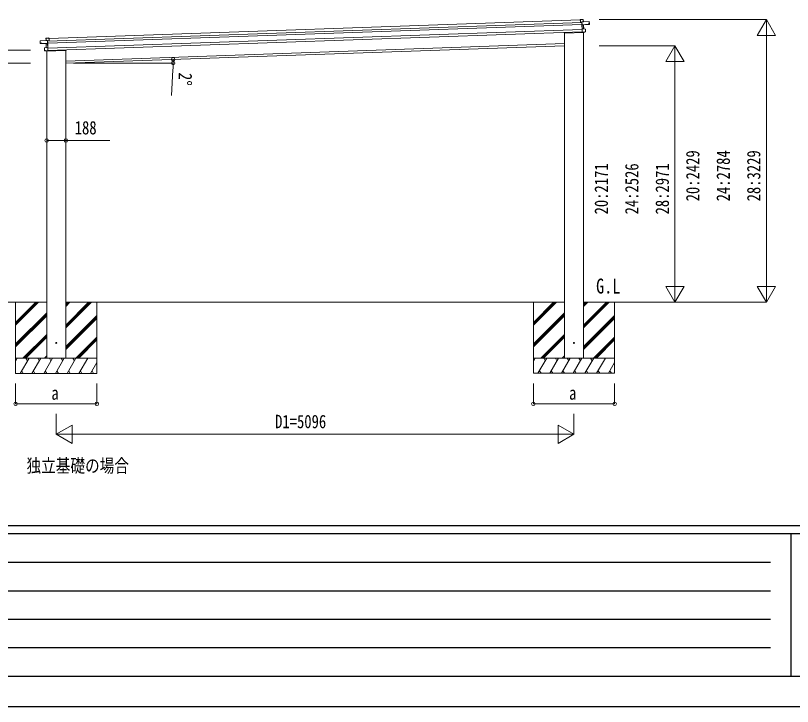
# Model space of a CAD drawing. Units: millimetres, scale not verified. Extents: x -16820 to 16820, y -11880 to 11880.
# Drawn here: x -12852 to -5205, y -11880 to -5076 of the extents above; entities that cross this region are included whole.
import ezdxf
from ezdxf.enums import TextEntityAlignment as Align

# ---------------------------------------------------------------- set-up
doc = ezdxf.new("R2010")
doc.units = ezdxf.units.MM
doc.header["$LTSCALE"] = 40
doc.layers.add('0-2_USER1', color=92, linetype='Continuous')
doc.layers.add('0-7_YKK_ZWAK', color=134, linetype='Continuous')
for name, color, linetype, lineweight in [('0-4_YKK_13', 120, 'Continuous', 18), ('0-5_YKK_A1', 120, 'Continuous', 18), ('0-6_YKK_D', 200, 'Continuous', 18)]:
    doc.layers.add(name, color=color, linetype=linetype, lineweight=lineweight)
doc.styles.add('ＭＳ ゴシック', font='')
doc.styles.get('ＭＳ ゴシック').set_extended_font_data('MS Gothic')

msp = doc.modelspace()

# ---------------------------------------------------------------- linework, layer by layer
at = {"layer": '0-4_YKK_13'}
for p, q in [((-7293.62, -5116), (-7292.83, -5115.15)), ((-7293.62, -5116), (-7292.73, -5141.49)), ((-7291.79, -5141.45), (-7292.7, -5115.47)), ((-7264.18, -5113.97), (-7292.66, -5114.97)), ((-7264.13, -5114.47), (-7263.66, -5114.46)), ((-7262.86, -5137.44), (-7263.66, -5114.46)), ((-7292.73, -5141.49), (-7291.79, -5141.45)), ((-7278.24, -5140.98), (-7291.79, -5141.45)), ((-7277.87, -5138.26), (-7278.32, -5138.75)), ((-7278.32, -5138.75), (-7278.29, -5139.48)), ((-7278.29, -5139.48), (-7277.5, -5138.63)), ((-7278.29, -5139.48), (-7277.34, -5166.86)), ((-7276.37, -5167.73), (-7277.37, -5138.95)), ((-7276.37, -5167.73), (-7277.34, -5166.86)), ((-7277.34, -5166.86), (-7277.25, -5169.46)), ((-7276.27, -5170.33), (-7277.25, -5169.46)), ((-7277.25, -5169.46), (-7275.85, -5209.39)), ((-7205.37, -5135.94), (-7277.12, -5138.44)), ((-7276.28, -5170.31), (-7276.37, -5167.73)), ((-7261.73, -5168.95), (-7276.28, -5170.31)), ((-7276.27, -5170.33), (-7275.81, -5170.76)), ((-7274.96, -5207.92), (-7276.27, -5170.33)), ((-7275.81, -5170.76), (-7261.71, -5169.44)), ((-7263.33, -5137.46), (-7262.86, -5137.44)), ((-7261.71, -5169.44), (-7260.35, -5208.3)), ((-7259.88, -5208.34), (-7261.24, -5169.39)), ((-7260.91, -5168.89), (-7204.38, -5163.45)), ((-7204.56, -5158.42), (-7212.08, -5158.68)), ((-7211.98, -5161.7), (-7212.08, -5158.68)), ((-7204.86, -5136.42), (-7205.33, -5136.43)), ((-7204.09, -5158.4), (-7204.86, -5136.42)), ((-7204.56, -5158.42), (-7204.09, -5158.4)), ((-7204.46, -5161.35), (-7204.38, -5163.45)), ((-7204, -5160.83), (-7204.09, -5158.4)), ((-7203.93, -5162.93), (-7204, -5160.83)), ((-7449.4, -5243.73), (-7448.96, -5245.34)), ((-7258.91, -5242.58), (-7443.96, -5249)), ((-7275.08, -5208.56), (-7275.85, -5209.39)), ((-7275.85, -5209.39), (-7274.77, -5240.47)), ((-7260.35, -5208.3), (-7274.96, -5207.92)), ((-7274.81, -5208.27), (-7274.94, -5208.42)), ((-7242.81, -5209.26), (-7274.94, -5208.42)), ((-7273.81, -5240.89), (-7274.93, -5208.92)), ((-7273.94, -5241.25), (-7274.77, -5240.47)), ((-7249.32, -5238.52), (-7273.81, -5240.88)), ((-7273.79, -5241.38), (-7241.79, -5238.3)), ((-7260.27, -5240.08), (-7259.92, -5242.61)), ((-7259.28, -5239.98), (-7258.91, -5242.58)), ((-7241.9, -5235.27), (-7249.42, -5235.53)), ((-7249.32, -5238.52), (-7249.42, -5235.53)), ((-7242.79, -5209.76), (-7242.32, -5209.74)), ((-7241.43, -5235.25), (-7242.32, -5209.74)), ((-7241.9, -5235.27), (-7241.43, -5235.25)), ((-7241.34, -5237.78), (-7241.43, -5235.25)), ((-12609.33, -5325.13), (-12608.86, -5325.12)), ((-12608.56, -5347.12), (-12609.33, -5325.13)), ((-12608.84, -5324.62), (-12537.1, -5322.11)), ((-12608.09, -5347.1), (-12608.56, -5347.12)), ((-12608.47, -5349.55), (-12608.56, -5347.12)), ((-12608.4, -5351.65), (-12608.47, -5349.55)), ((-12608.09, -5347.1), (-12600.56, -5346.84)), ((-12607.99, -5350.03), (-12607.91, -5352.13)), ((-12551.15, -5353.62), (-12607.91, -5352.13)), ((-12600.46, -5349.86), (-12600.56, -5346.84)), ((-12551.73, -5299.11), (-12552.2, -5299.12)), ((-12551.4, -5322.11), (-12552.2, -5299.12)), ((-12551.72, -5298.61), (-12523.23, -5297.61)), ((-12550.93, -5322.09), (-12551.4, -5322.11)), ((-12535.81, -5351.38), (-12536.81, -5322.6)), ((-12535.85, -5323.07), (-12536.71, -5322.27)), ((-12536.37, -5321.88), (-12535.88, -5322.33)), ((-12535.88, -5322.33), (-12535.85, -5323.07)), ((-12535.85, -5323.07), (-12534.9, -5350.44)), ((-12535.81, -5351.38), (-12534.9, -5350.44)), ((-12535.72, -5353.96), (-12535.81, -5351.38)), ((-12535.8, -5324.57), (-12522.25, -5324.09)), ((-12534.9, -5350.44), (-12534.81, -5353.05)), ((-12522.25, -5324.09), (-12523.16, -5298.11)), ((-12522.2, -5298.58), (-12523.06, -5297.78)), ((-12521.31, -5324.06), (-12522.25, -5324.09)), ((-12522.2, -5298.58), (-12521.31, -5324.06)), ((-12566.37, -5395.65), (-12566.84, -5395.66)), ((-12565.95, -5421.18), (-12566.84, -5395.66)), ((-12566.39, -5395.15), (-12534.39, -5392.07)), ((-12565.48, -5421.16), (-12565.95, -5421.18)), ((-12565.86, -5423.71), (-12565.95, -5421.18)), ((-12565.48, -5421.16), (-12557.95, -5420.9)), ((-12557.83, -5424.39), (-12565.37, -5424.19)), ((-12557.85, -5423.89), (-12557.95, -5420.9)), ((-12557.85, -5423.89), (-12533.25, -5424.53)), ((-12549.42, -5393.04), (-12550.78, -5354.1)), ((-12550.33, -5353.62), (-12535.72, -5353.96)), ((-12536.15, -5354.45), (-12550.31, -5354.11)), ((-12550.31, -5354.11), (-12548.95, -5392.97)), ((-12548.95, -5392.97), (-12534.4, -5391.57)), ((-12547.44, -5427.26), (-12362.38, -5420.75)), ((-12547.36, -5426.11), (-12547.44, -5427.26)), ((-12546.36, -5426.14), (-12546.44, -5427.22)), ((-12535.72, -5353.98), (-12536.15, -5354.45)), ((-12535.72, -5353.98), (-12534.81, -5353.05)), ((-12534.4, -5391.57), (-12535.72, -5353.98)), ((-12534.81, -5353.05), (-12533.41, -5392.98)), ((-12534.53, -5391.94), (-12534.39, -5392.07)), ((-12533.25, -5424.53), (-12534.37, -5392.57)), ((-12534.25, -5392.2), (-12533.41, -5392.98)), ((-12533.41, -5392.98), (-12532.33, -5424.06)), ((-12533.1, -5424.89), (-12532.33, -5424.06)), ((-12357.32, -5415.12), (-12357.65, -5416.75))]:
    msp.add_line(p, q, dxfattribs=at)
for points in [[(-7292.66, -5114.97), (-7292.67, -5114.98), (-7292.7, -5115.02), (-7292.76, -5115.07), (-7292.83, -5115.15)], [(-7292.7, -5115.47), (-7264.13, -5114.47), (-7263.33, -5137.46), (-7277.17, -5137.94)], [(-7277.37, -5138.95), (-7205.33, -5136.43), (-7204.56, -5158.42)], [(-7211.98, -5161.7), (-7276.37, -5167.73), (-7276.37, -5167.73)], [(-7261.3, -5169.4), (-7261.27, -5169.4), (-7261.25, -5169.39), (-7261.24, -5169.39)], [(-7260.91, -5168.89), (-7260.91, -5168.89), (-7260.92, -5168.89)], [(-7211.98, -5161.7), (-7211.97, -5162.07), (-7204.46, -5161.35)], [(-7274.94, -5208.42), (-7274.95, -5208.43), (-7274.98, -5208.45), (-7275.02, -5208.5), (-7275.08, -5208.56)], [(-7274.93, -5208.92), (-7242.79, -5209.76), (-7241.9, -5235.27)], [(-7273.94, -5241.25), (-7273.88, -5241.3), (-7273.83, -5241.34), (-7273.8, -5241.37), (-7273.79, -5241.38)], [(-7273.79, -5241.38), (-7249.3, -5239.02), (-7249.32, -5238.52)], [(-7260.35, -5208.3), (-7260.26, -5208.31), (-7260.17, -5208.32), (-7260.09, -5208.32), (-7260.02, -5208.33), (-7259.96, -5208.33), (-7259.92, -5208.34), (-7259.89, -5208.34), (-7259.88, -5208.34)], [(-12536.81, -5322.6), (-12608.86, -5325.12), (-12608.09, -5347.1)], [(-12600.46, -5349.86), (-12600.45, -5350.23), (-12607.99, -5350.03)], [(-12600.46, -5349.86), (-12535.81, -5351.38), (-12535.81, -5351.38)], [(-12523.16, -5298.11), (-12551.73, -5299.11), (-12550.93, -5322.09), (-12537.08, -5321.61)], [(-12523.23, -5297.61), (-12523.22, -5297.62), (-12523.19, -5297.66), (-12523.13, -5297.71), (-12523.06, -5297.78)], [(-12534.37, -5392.57), (-12566.37, -5395.65), (-12565.48, -5421.16)], [(-12533.24, -5425.03), (-12557.83, -5424.39), (-12557.85, -5423.89)], [(-12551.15, -5353.62), (-12551.14, -5353.62), (-12551.14, -5353.62)], [(-12550.72, -5354.1), (-12550.75, -5354.1), (-12550.77, -5354.1), (-12550.78, -5354.1)], [(-12548.95, -5392.97), (-12549.05, -5392.99), (-12549.13, -5393), (-12549.21, -5393.01), (-12549.29, -5393.02), (-12549.34, -5393.03), (-12549.39, -5393.04), (-12549.41, -5393.04), (-12549.42, -5393.04)], [(-12534.39, -5392.07), (-12534.38, -5392.08), (-12534.35, -5392.1), (-12534.31, -5392.14), (-12534.25, -5392.2)], [(-12533.1, -5424.89), (-12533.16, -5424.95), (-12533.2, -5424.99), (-12533.23, -5425.02), (-12533.24, -5425.03)]]:
    msp.add_lwpolyline(points, dxfattribs=at)
for centre in [(-12451.07, -8300), (-7355.65, -8299.62)]:
    msp.add_circle(centre, 5, dxfattribs=at)
for centre, radius, start, end in [((-7264.16, -5114.47), 0.5, 2, 92), ((-7266.2, -5114.42), 2.07, 358.55048, 12.44867), ((-7277.14, -5138.94), 1, 92, 137), ((-7275.67, -5136.1), 3.08, 224.50749, 234.22646), ((-7270.98, -5144.66), 8.88, 136.94482, 137.18495), ((-7277.11, -5138.94), 0.5, 92, 137), ((-7275.1, -5137.99), 2.08, 178.55929, 192.42625), ((-7261.25, -5137.51), 2.08, 178.55929, 192.42625), ((-7262.36, -5137.43), 0.5, 182, 272), ((-7259.45, -5169.12), 2.28, 175.72193, 188.26437), ((-7260.82, -5169.36), 0.483, 101.4924, 184.59913), ((-7260.74, -5169.38), 0.5, 95.5, 182), ((-7205.36, -5136.44), 0.5, 2, 92), ((-7207.4, -5136.38), 2.08, 358.55929, 12.42625), ((-7204.43, -5162.95), 0.5, 275.5, 2), ((-7444.14, -5244), 5, 195.5, 272), ((-7258.29, -5208.48), 2.07, 175.06677, 188.93323), ((-7259.38, -5208.32), 0.5, 182, 268.5), ((-7242.82, -5209.76), 0.5, 2, 88.5), ((-7244.85, -5209.58), 2.07, 355.06602, 8.93398), ((-7241.84, -5237.8), 0.5, 275.5, 2), ((-12608.83, -5325.12), 0.5, 92, 182), ((-12606.79, -5324.92), 2.08, 171.57375, 185.44071), ((-12607.9, -5351.63), 0.5, 182, 268.5), ((-12551.7, -5299.11), 0.5, 92, 182), ((-12551.9, -5322.13), 0.5, 272, 2), ((-12549.67, -5298.91), 2.07, 171.55133, 185.44952), ((-12552.99, -5322.29), 2.08, 351.57375, 5.44071), ((-12539.15, -5321.81), 2.08, 351.57375, 5.44071), ((-12537.08, -5322.61), 0.5, 47, 92), ((-12537.05, -5322.61), 1, 47, 92), ((-12538.71, -5319.88), 3.08, 309.77354, 319.49251), ((-12542.79, -5328.75), 8.88, 46.81505, 47.05517), ((-12566.34, -5395.65), 0.5, 95.5, 182), ((-12564.33, -5395.33), 2.07, 175.06602, 188.93398), ((-12565.36, -5423.69), 0.5, 182, 268.5), ((-12551.28, -5354.11), 0.5, 2, 88.5), ((-12551.2, -5354.1), 0.483, 359.40087, 82.5076), ((-12552.59, -5353.94), 2.28, 355.73562, 8.27807), ((-12549.92, -5393.06), 0.5, 275.5, 2), ((-12551, -5393.29), 2.07, 355.06677, 8.93323), ((-12362.55, -5415.76), 5, 272, 348.5)]:
    msp.add_arc(centre, radius, start, end, dxfattribs=at)
for centre, major_axis, ratio, start_param, end_param in [((-7293.17, -5115.49), (-0.017, 0.5), 0.944124, 4.712389, 5.4258501), ((-7277.84, -5138.97), (-0.017, 0.5), 0.944124, 4.712389, 5.4258501), ((-7275.79, -5170.76), (0.488, -0.456), 0.023136, 3.1647827, 4.6883), ((-7261.78, -5169), (0.997, 0.096), 0.043579, 0.511902, 1.5070393), ((-7261.74, -5169.49), (0.498, 0.079), 0.086186, 0.4914727, 1.4990874), ((-7261.78, -5169), (0.997, 0.096), 0.043579, 0.5090078, 0.511902), ((-7204.5, -5160.85), (0.017, -0.5), 0.999045, 0.0610283, 1.5707963), ((-7275.4, -5208.9), (-0.196, 0.467), 0.921944, 4.3224851, 5.1060198), ((-7274.49, -5207.93), (-0.196, 0.467), 0.921944, 1.1808924, 1.9644271), ((-7274.28, -5240.92), (0.163, 0.48), 0.921944, 4.3187582, 5.1022929), ((-12607.97, -5349.53), (0.017, -0.5), 0.999045, 4.712389, 6.222157), ((-12536.34, -5322.59), (-0.017, 0.5), 0.944124, 0.8573352, 1.5707963), ((-12522.69, -5298.09), (-0.017, 0.5), 0.944124, 0.8573352, 1.5707963), ((-12550.26, -5353.66), (-1, 0.03), 0.043579, 4.776146, 5.7712833), ((-12550.26, -5353.66), (-1, 0.03), 0.043579, 5.7712833, 5.7741775), ((-12550.28, -5354.16), (-0.502, 0.044), 0.086186, 4.7840979, 5.7917126), ((-12536.17, -5354.45), (-0.455, -0.489), 0.023136, 1.5948853, 3.1184026), ((-12534.88, -5391.61), (0.163, 0.48), 0.921944, 4.3187582, 5.1022929), ((-12533.9, -5392.52), (0.163, 0.48), 0.921944, 1.1771655, 1.9607002), ((-12532.78, -5424.54), (-0.196, 0.467), 0.921944, 1.1808924, 1.9644271)]:
    msp.add_ellipse(centre, major_axis=major_axis, ratio=ratio, start_param=start_param, end_param=end_param, dxfattribs=at)
at = {"layer": '0-5_YKK_A1'}
for p, q in [((-12522.09, -5301.8), (-7293.51, -5119.21)), ((-12535.71, -5327.28), (-7278.15, -5143.69)), ((-12535.01, -5347.28), (-7277.45, -5163.68)), ((-12533.26, -5397.25), (-7275.7, -5213.65)), ((-12532.43, -5421.23), (-7274.87, -5237.63)), ((-7449.4, -8449.62), (-7449.4, -5243.73)), ((-7261.4, -8449.62), (-7261.4, -5240.19)), ((-12545.32, -8449.64), (-12545.32, -5426.17)), ((-12357.32, -5524.68), (-7449.4, -5353.3)), ((-7449.4, -5373.31), (-12357.32, -5544.7)), ((-12357.32, -8449.64), (-12357.32, -5415.12)), ((-13003.39, -7899.62), (-12545.32, -7899.62)), ((-12851.32, -7900), (-12851.32, -8600)), ((-12851.32, -8126.63), (-12624.69, -7900)), ((-12851.32, -8098.35), (-12652.97, -7900)), ((-12851.32, -8112.49), (-12638.89, -7900.06)), ((-12357.32, -7899.62), (-7449.4, -7899.62)), ((-12357.32, -7941), (-12316.32, -7900)), ((-12357.32, -7926.86), (-12330.46, -7900)), ((-12357.32, -7912.71), (-12344.6, -7900)), ((-12357.32, -8153.13), (-12104.22, -7900.04)), ((-12357.32, -8138.99), (-12118.37, -7900.04)), ((-12357.32, -8124.85), (-12132.51, -7900.04)), ((-12051.32, -7900), (-12051.32, -8600)), ((-7755.4, -7899.62), (-7755.4, -8599.62)), ((-7755.4, -8126.25), (-7528.77, -7899.62)), ((-7755.4, -8097.96), (-7557.06, -7899.62)), ((-7755.4, -8112.11), (-7542.97, -7899.68)), ((-7261.4, -7940.62), (-7220.4, -7899.62)), ((-7261.4, -7926.48), (-7234.55, -7899.62)), ((-7261.4, -7912.33), (-7248.69, -7899.62)), ((-7261.4, -7899.62), (-6802.94, -7899.62)), ((-7261.4, -8152.75), (-7008.31, -7899.66)), ((-7261.4, -8138.61), (-7022.45, -7899.66)), ((-7261.4, -8124.46), (-7036.6, -7899.66)), ((-6955.4, -7899.62), (-6955.4, -8599.62)), ((-12851.32, -8310.48), (-12545.32, -8004.48)), ((-12851.32, -8324.62), (-12545.32, -8018.62)), ((-7755.4, -8310.1), (-7449.4, -8004.1)), ((-7755.4, -8324.24), (-7449.4, -8018.24)), ((-12851.32, -8338.76), (-12545.32, -8032.76)), ((-12357.32, -8336.98), (-12051.32, -8030.98)), ((-12357.32, -8351.12), (-12051.32, -8045.12)), ((-12357.32, -8365.26), (-12051.32, -8059.26)), ((-7755.4, -8338.38), (-7449.4, -8032.38)), ((-7261.4, -8336.59), (-6955.4, -8030.6)), ((-7261.4, -8350.74), (-6955.4, -8044.74)), ((-7261.4, -8364.88), (-6955.4, -8058.88)), ((-12778.71, -8450), (-12545.32, -8216.61)), ((-12764.57, -8450), (-12545.32, -8230.75)), ((-12750.42, -8450), (-12545.32, -8244.9)), ((-12258.21, -8450), (-12051.32, -8243.11)), ((-12244.07, -8450), (-12051.32, -8257.25)), ((-7682.8, -8449.62), (-7449.4, -8216.23)), ((-7668.65, -8449.62), (-7449.4, -8230.37)), ((-7654.51, -8449.62), (-7449.4, -8244.51)), ((-7162.3, -8449.62), (-6955.4, -8242.73)), ((-7148.15, -8449.62), (-6955.4, -8256.87)), ((-12229.92, -8450), (-12051.32, -8271.39)), ((-7134.01, -8449.62), (-6955.4, -8271.01)), ((-12051.32, -8450), (-12851.32, -8450)), ((-12851.32, -8478.94), (-12834.61, -8450)), ((-12849.61, -8475.98), (-12851.32, -8473.02)), ((-12805.74, -8600), (-12719.14, -8450)), ((-12734.14, -8475.98), (-12749.14, -8450)), ((-12690.27, -8600), (-12603.67, -8450)), ((-12618.67, -8475.98), (-12633.67, -8450)), ((-12574.8, -8600), (-12488.2, -8450)), ((-12566.58, -8450), (-12545.32, -8428.74)), ((-12503.2, -8475.98), (-12518.2, -8450)), ((-12459.33, -8600), (-12372.73, -8450)), ((-12387.73, -8475.98), (-12402.73, -8450)), ((-12343.86, -8600), (-12257.26, -8450)), ((-12272.26, -8475.98), (-12287.26, -8450)), ((-12228.39, -8600), (-12141.79, -8450)), ((-12051.32, -8458.66), (-12056.32, -8450)), ((-6955.4, -8449.62), (-7755.4, -8449.62)), ((-7755.4, -8478.56), (-7738.69, -8449.62)), ((-7753.7, -8475.6), (-7755.4, -8472.64)), ((-7709.83, -8599.62), (-7623.22, -8449.62)), ((-7638.22, -8475.6), (-7653.23, -8449.62)), ((-7594.36, -8599.62), (-7507.75, -8449.62)), ((-7522.75, -8475.6), (-7537.76, -8449.62)), ((-7478.89, -8599.62), (-7392.28, -8449.62)), ((-7470.66, -8449.62), (-7449.4, -8428.36)), ((-7407.29, -8475.6), (-7422.29, -8449.62)), ((-7363.42, -8599.62), (-7276.81, -8449.62)), ((-7291.82, -8475.6), (-7306.82, -8449.62)), ((-7247.95, -8599.62), (-7161.34, -8449.62)), ((-7176.34, -8475.6), (-7191.35, -8449.62)), ((-7132.48, -8599.62), (-7045.87, -8449.62)), ((-6955.4, -8458.28), (-6960.4, -8449.62)), ((-12112.92, -8600), (-12051.32, -8493.3)), ((-7017.01, -8599.62), (-6955.4, -8492.92)), ((-12851.32, -8600), (-12051.32, -8600)), ((-12790.74, -8574.02), (-12775.74, -8600)), ((-12675.27, -8574.02), (-12660.27, -8600)), ((-12559.8, -8574.02), (-12544.8, -8600)), ((-12444.33, -8574.02), (-12429.33, -8600)), ((-12328.86, -8574.02), (-12313.86, -8600)), ((-12213.39, -8574.02), (-12198.39, -8600)), ((-12097.92, -8574.02), (-12082.92, -8600)), ((-7755.4, -8599.62), (-6955.4, -8599.62)), ((-7694.83, -8573.64), (-7679.83, -8599.62)), ((-7579.36, -8573.64), (-7564.36, -8599.62)), ((-7463.89, -8573.64), (-7448.89, -8599.62)), ((-7348.42, -8573.64), (-7333.42, -8599.62)), ((-7232.95, -8573.64), (-7217.95, -8599.62)), ((-7117.48, -8573.64), (-7102.48, -8599.62)), ((-7002.01, -8573.64), (-6987.01, -8599.62))]:
    msp.add_line(p, q, dxfattribs=at)
at = {"layer": '0-6_YKK_D'}
for p, q in [((-7106.17, -5115.86), (-5460.4, -5115.86)), ((-5461.4, -5115.86), (-5551.4, -5271.74)), ((-5461.4, -5115.86), (-5371.4, -5271.74)), ((-5461.4, -5115.86), (-5461.4, -5427.62)), ((-5551.4, -5271.74), (-5371.4, -5271.74)), ((-5461.4, -5295.86), (-5461.4, -7719.62)), ((-12706.17, -5417.62), (-13906.32, -5417.62)), ((-7106.17, -5373.31), (-6360.4, -5373.31)), ((-6361.4, -5373.31), (-6451.4, -5529.19)), ((-6361.4, -5373.31), (-6271.4, -5529.19)), ((-6361.4, -5373.31), (-6361.4, -5685.08)), ((-12706.17, -5544.7), (-13006.32, -5544.7)), ((-12282.95, -5544.7), (-11298.95, -5544.7)), ((-6451.4, -5529.19), (-6271.4, -5529.19)), ((-6361.4, -5553.31), (-6361.4, -7719.62)), ((-11302.14, -5612.66), (-11318.28, -5863.34)), ((-6361.4, -7899.62), (-6361.4, -7587.85)), ((-5461.4, -7899.62), (-5461.4, -7587.85)), ((-6361.4, -7899.62), (-6451.4, -7743.73)), ((-6271.4, -7743.73), (-6451.4, -7743.73)), ((-6361.4, -7899.62), (-6271.4, -7743.73)), ((-5461.4, -7899.62), (-5551.4, -7743.73)), ((-5371.4, -7743.73), (-5551.4, -7743.73)), ((-5461.4, -7899.62), (-5371.4, -7743.73)), ((-12706.17, -7899.62), (-13906.32, -7899.62)), ((-12706.17, -7899.62), (-13006.32, -7899.62)), ((-7106.17, -7899.62), (-6360.4, -7899.62)), ((-7106.17, -7899.62), (-5460.4, -7899.62)), ((-12851.32, -8700.7), (-12851.32, -8901)), ((-12051.32, -8700.7), (-12051.32, -8901)), ((-7755.4, -8700.32), (-7755.4, -8900.62)), ((-6955.4, -8700.32), (-6955.4, -8900.62)), ((-12851.32, -8900), (-12051.32, -8900)), ((-7755.4, -8899.62), (-6955.4, -8899.62)), ((-12451.32, -8999.62), (-12451.32, -9200.62)), ((-7355.4, -8999.62), (-7355.4, -9200.62)), ((-12451.32, -9199.62), (-12295.43, -9109.62)), ((-12295.43, -9289.62), (-12295.43, -9109.62)), ((-7355.4, -9199.62), (-7511.29, -9109.62)), ((-7511.29, -9109.62), (-7511.29, -9289.62)), ((-12451.32, -9199.62), (-12295.43, -9289.62)), ((-12451.32, -9199.62), (-12139.55, -9199.62)), ((-12271.32, -9199.62), (-7535.4, -9199.62)), ((-7355.4, -9199.62), (-7667.17, -9199.62)), ((-7355.4, -9199.62), (-7511.29, -9289.62))]:
    msp.add_line(p, q, dxfattribs=at)
msp.add_lwpolyline([(-12545.32, -6306.47), (-12357.32, -6306.47), (-11922.92, -6306.47)], dxfattribs=at)
for centre in [(-11300.6, -5507.79), (-11299.95, -5544.7), (-12545.32, -6306.47), (-12357.32, -6306.47), (-12851.32, -8900), (-12051.32, -8900), (-7755.4, -8899.62), (-6955.4, -8899.62)]:
    msp.add_circle(centre, 17, dxfattribs=at)
for start, end in [(356.31463, 0), (0, 2)]:
    msp.add_arc((-12357.32, -5544.7), 1057.37, start, end, dxfattribs=at)
at = {"layer": '0-7_YKK_ZWAK'}
for p, q in [((15580.08, -10100), (-15619.92, -10100)), ((-5219.92, -10180), (-15619.92, -10180)), ((-5219.92, -10180), (-5219.92, -11580)), ((-19.92, -10180), (-5219.92, -10180)), ((-15449.92, -10460), (-5419.92, -10460)), ((-15449.92, -10740), (-5419.92, -10740)), ((-15449.92, -11020), (-5419.92, -11020)), ((-15449.92, -11300), (-5419.92, -11300)), ((-15619.92, -11580), (-5219.92, -11580)), ((-5219.92, -11580), (-19.92, -11580))]:
    msp.add_line(p, q, dxfattribs=at)
msp.add_lwpolyline([(-16820, -11880), (16820, -11880), (16820, 11880), (-16820, 11880)], close=True, dxfattribs=at)

# ---------------------------------------------------------------- texts
at = {"layer": '0-2_USER1', "style": 'ＭＳ ゴシック', "width": 0.8}
msp.add_text('独立基礎の場合', height=132, dxfattribs=at).set_placement((-12743.67, -9614.57), align=Align.BOTTOM_LEFT)
at = {"layer": '0-5_YKK_A1', "style": 'ＭＳ ゴシック', "width": 0.8}
msp.add_text('G.L', height=146.6, dxfattribs=at).set_placement((-7137.54, -7857.5), align=Align.BOTTOM_LEFT)
at = {"layer": '0-6_YKK_D', "style": 'ＭＳ ゴシック', "width": 0.8}
for s, rotation, p in [('2°', 266.315, (-11283.46, -5633.9)), ('20:2429', 90, (-6081.4, -6906.14)), ('24:2784', 90, (-5781.4, -6906.14)), ('28:3229', 90, (-5481.4, -6906.14)), ('20:2171', 90, (-6981.4, -7034.86)), ('24:2526', 90, (-6681.4, -7034.86)), ('28:2971', 90, (-6381.4, -7034.86))]:
    msp.add_text(s, height=132, rotation=rotation, dxfattribs=at).set_placement(p, align=Align.BOTTOM_LEFT)
for s, p in [('188', (-12269.32, -6286.47)), ('a', (-12499.32, -8899.2)), ('a', (-7403.4, -8898.82)), ('D1=5096', (-10296.96, -9179.62))]:
    msp.add_text(s, height=132, dxfattribs=at).set_placement(p, align=Align.BOTTOM_LEFT)

doc.saveas('drawing.dxf')
